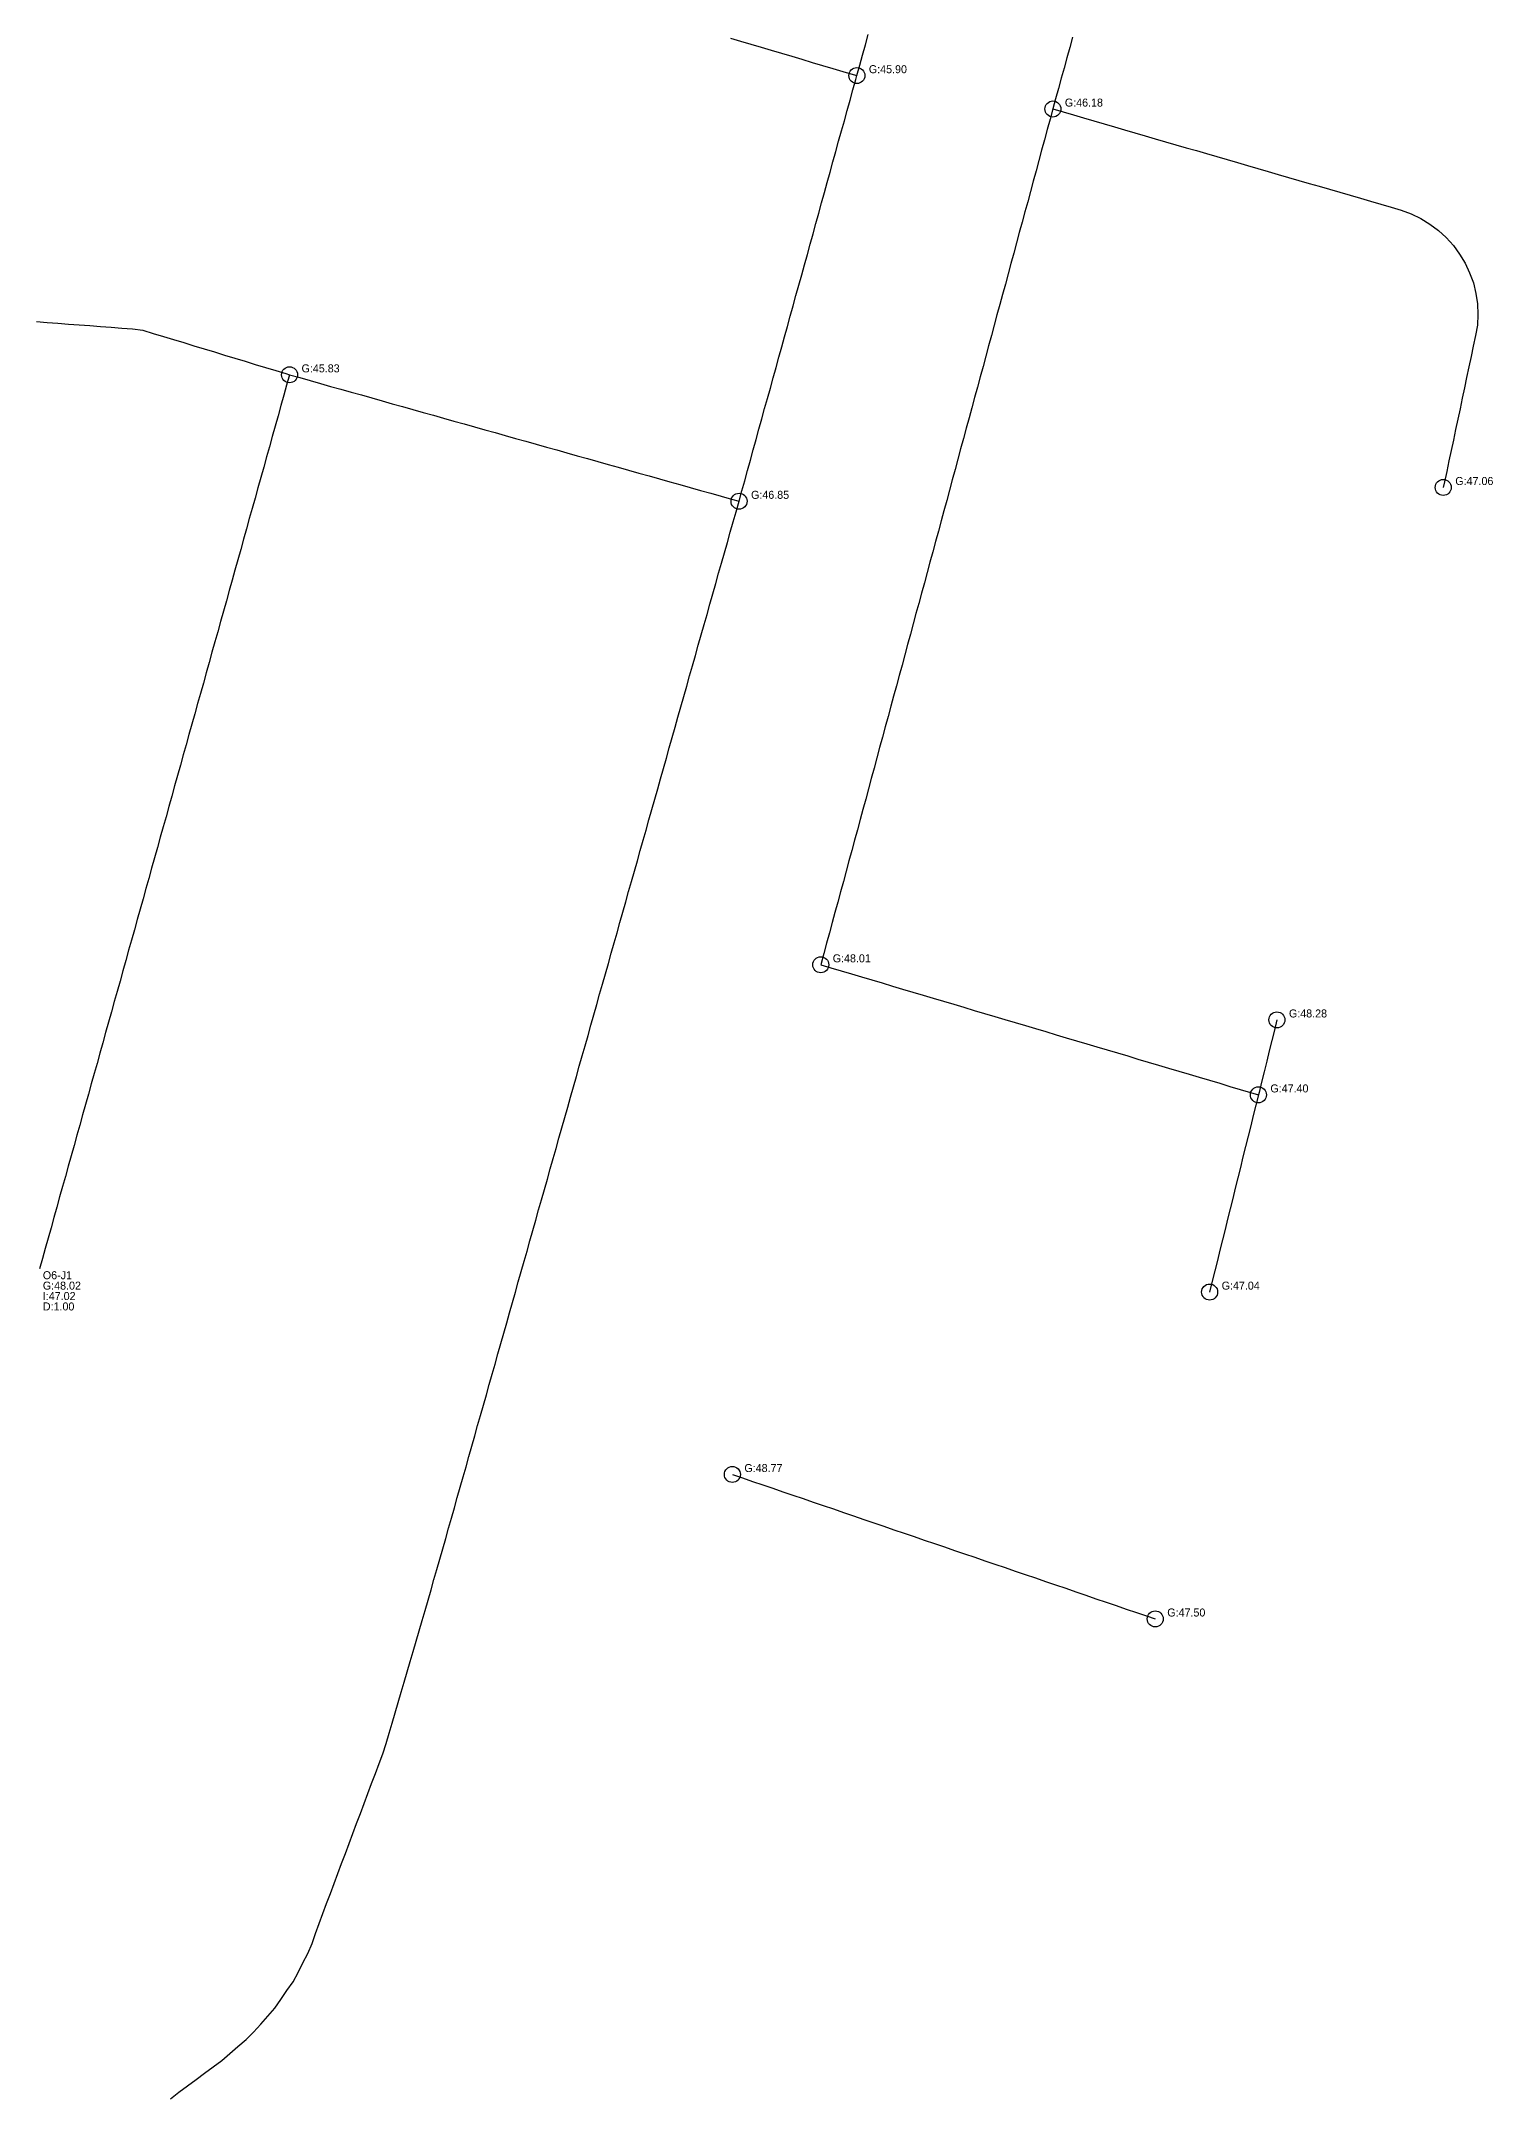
# Model space of a CAD drawing. Header units: metres. Extents: x 607160 to 610559, y 2613470 to 2618337.
# Drawn here: x 609847.8 to 610119.8, y 2614185.8 to 2614570.7 of the extents above; entities that cross this region are included whole.
import ezdxf

# ---------------------------------------------------------------- set-up
doc = ezdxf.new("R2010")
doc.units = ezdxf.units.M
for name, color, linetype in [('SW-DRAIN-LABELS', 3, 'Continuous'), ('SW-DRAIN-ORPHAN', 8, 'Continuous'), ('SW-JUNCTIONS', 7, 'Continuous')]:
    doc.layers.add(name, color=color, linetype=linetype)

msp = doc.modelspace()

# ---------------------------------------------------------------- linework, layer by layer
at = {"layer": 'SW-DRAIN-ORPHAN'}
for points in [[(609976.92, 2614571.3), (609978.84, 2614570.73), (609980.75, 2614570.16), (609982.67, 2614569.6), (609984.59, 2614569.03), (609986.51, 2614568.46), (609988.42, 2614567.89), (609990.34, 2614567.32), (609992.26, 2614566.75), (609994.18, 2614566.18), (609996.09, 2614565.61), (609998.01, 2614565.04), (609999.93, 2614564.47), (610000.62, 2614564.27)], [(610000.62, 2614564.27), (610001.15, 2614566.2), (610001.68, 2614568.12), (610002.22, 2614570.05), (610002.75, 2614571.98)], [(610041.04, 2614571.48), (610040.51, 2614569.55), (610039.98, 2614567.62), (610039.45, 2614565.69), (610038.92, 2614563.76), (610038.4, 2614561.83), (610037.87, 2614559.9), (610037.35, 2614558.01)], [(609978.54, 2614484.5), (609979.07, 2614486.43), (609979.61, 2614488.35), (609980.14, 2614490.28), (609980.67, 2614492.21), (609981.21, 2614494.14), (609981.74, 2614496.06), (609982.27, 2614497.99), (609982.81, 2614499.92), (609983.34, 2614501.85), (609983.87, 2614503.77), (609984.41, 2614505.7), (609984.94, 2614507.63), (609985.47, 2614509.56), (609986.01, 2614511.48), (609986.54, 2614513.41), (609987.07, 2614515.34), (609987.61, 2614517.27), (609988.14, 2614519.2), (609988.68, 2614521.12), (609989.21, 2614523.05), (609989.74, 2614524.98), (609990.28, 2614526.91), (609990.81, 2614528.83), (609991.34, 2614530.76), (609991.88, 2614532.69), (609992.41, 2614534.62), (609992.94, 2614536.54), (609993.48, 2614538.47), (609994.01, 2614540.4), (609994.54, 2614542.33), (609995.08, 2614544.25), (609995.61, 2614546.18), (609996.14, 2614548.11), (609996.68, 2614550.04), (609997.21, 2614551.96), (609997.74, 2614553.89), (609998.28, 2614555.82), (609998.81, 2614557.75), (609999.34, 2614559.67), (609999.88, 2614561.6), (610000.41, 2614563.53), (610000.62, 2614564.27)], [(610037.35, 2614558.01), (610036.82, 2614556.08), (610036.3, 2614554.15), (610035.78, 2614552.22), (610035.25, 2614550.29), (610034.73, 2614548.36), (610034.21, 2614546.43), (610033.68, 2614544.5), (610033.16, 2614542.57), (610032.64, 2614540.64), (610032.11, 2614538.71), (610031.59, 2614536.78), (610031.06, 2614534.85), (610030.54, 2614532.92), (610030.02, 2614530.99), (610029.49, 2614529.06), (610028.97, 2614527.13), (610028.45, 2614525.2), (610027.92, 2614523.27), (610027.4, 2614521.34), (610026.88, 2614519.41), (610026.35, 2614517.48), (610025.83, 2614515.55), (610025.31, 2614513.62), (610024.78, 2614511.69), (610024.26, 2614509.76), (610023.74, 2614507.83), (610023.21, 2614505.89), (610022.69, 2614503.96), (610022.17, 2614502.03), (610021.64, 2614500.1), (610021.12, 2614498.17), (610020.6, 2614496.24), (610020.07, 2614494.31), (610019.55, 2614492.38), (610019.03, 2614490.45), (610018.5, 2614488.52), (610017.98, 2614486.59), (610017.46, 2614484.66), (610016.93, 2614482.73), (610016.41, 2614480.8), (610015.89, 2614478.87), (610015.36, 2614476.94), (610014.84, 2614475.01), (610014.32, 2614473.08), (610013.79, 2614471.15), (610013.27, 2614469.22), (610012.74, 2614467.29), (610012.22, 2614465.36), (610011.7, 2614463.43), (610011.17, 2614461.5), (610010.65, 2614459.57), (610010.13, 2614457.64), (610009.6, 2614455.71), (610009.08, 2614453.78), (610008.56, 2614451.85), (610008.03, 2614449.92), (610007.51, 2614447.99), (610006.99, 2614446.06), (610006.46, 2614444.13), (610005.94, 2614442.2), (610005.42, 2614440.27), (610004.89, 2614438.33), (610004.37, 2614436.4), (610003.85, 2614434.47), (610003.32, 2614432.54), (610002.8, 2614430.61), (610002.28, 2614428.68), (610001.75, 2614426.75), (610001.23, 2614424.82), (610000.71, 2614422.89), (610000.18, 2614420.96), (609999.66, 2614419.03), (609999.14, 2614417.1), (609998.61, 2614415.17), (609998.09, 2614413.24), (609997.57, 2614411.31), (609997.04, 2614409.38), (609996.52, 2614407.45), (609996, 2614405.52), (609995.47, 2614403.59), (609994.95, 2614401.66), (609994.42, 2614399.73), (609993.85, 2614397.63)], [(610037.35, 2614558.01), (610039.27, 2614557.46), (610041.19, 2614556.9), (610043.11, 2614556.34), (610045.03, 2614555.78), (610046.95, 2614555.23), (610048.87, 2614554.67), (610050.79, 2614554.11), (610052.71, 2614553.55), (610054.63, 2614552.99), (610056.55, 2614552.44), (610058.47, 2614551.88), (610060.39, 2614551.32), (610062.32, 2614550.76), (610064.24, 2614550.21), (610066.16, 2614549.65), (610068.08, 2614549.09), (610070, 2614548.53), (610071.92, 2614547.98), (610073.84, 2614547.42), (610075.76, 2614546.86), (610077.68, 2614546.3), (610079.6, 2614545.75), (610081.52, 2614545.19), (610083.44, 2614544.63), (610085.36, 2614544.07), (610087.28, 2614543.52), (610089.21, 2614542.96), (610091.13, 2614542.4), (610093.05, 2614541.84), (610094.97, 2614541.29), (610096.89, 2614540.73), (610098.81, 2614540.17), (610100.73, 2614539.61), (610102.65, 2614539.06), (610104.52, 2614538.37), (610106.31, 2614537.48), (610108.02, 2614536.45), (610109.61, 2614535.25), (610111.08, 2614533.9), (610112.42, 2614532.42), (610113.58, 2614530.8), (610114.63, 2614529.09), (610115.45, 2614527.28), (610116.16, 2614525.41), (610116.59, 2614523.46), (610116.93, 2614521.49), (610116.96, 2614519.5), (610116.93, 2614517.5), (610116.56, 2614515.54), (610116.14, 2614513.58), (610115.73, 2614511.62), (610115.31, 2614509.67), (610114.89, 2614507.71), (610114.48, 2614505.75), (610114.06, 2614503.8), (610113.65, 2614501.84), (610113.23, 2614499.88), (610112.82, 2614497.93), (610112.4, 2614495.97), (610111.99, 2614494.02), (610111.57, 2614492.06), (610111.15, 2614490.1), (610110.74, 2614488.15), (610110.51, 2614487.09)], [(609846.91, 2614518.16), (609848.91, 2614518.01), (609850.9, 2614517.86), (609852.89, 2614517.71), (609854.89, 2614517.56), (609856.88, 2614517.41), (609858.88, 2614517.26), (609860.87, 2614517.11), (609862.87, 2614516.96), (609864.86, 2614516.81), (609866.83, 2614516.54), (609868.75, 2614515.96), (609870.66, 2614515.38), (609872.57, 2614514.8), (609874.49, 2614514.22), (609876.4, 2614513.64), (609878.32, 2614513.06), (609880.23, 2614512.48), (609882.14, 2614511.9), (609884.06, 2614511.32), (609885.97, 2614510.73), (609887.88, 2614510.15), (609889.8, 2614509.57), (609891.71, 2614508.99), (609893.63, 2614508.41), (609894.31, 2614508.2)], [(609894.31, 2614508.2), (609893.77, 2614506.28), (609893.24, 2614504.35), (609892.7, 2614502.42), (609892.16, 2614500.5), (609891.62, 2614498.57), (609891.08, 2614496.65), (609890.54, 2614494.72), (609890.01, 2614492.79), (609889.47, 2614490.87), (609888.93, 2614488.94), (609888.39, 2614487.01), (609887.85, 2614485.09), (609887.31, 2614483.16), (609886.77, 2614481.24), (609886.24, 2614479.31), (609885.7, 2614477.38), (609885.16, 2614475.46), (609884.62, 2614473.53), (609884.08, 2614471.61), (609883.54, 2614469.68), (609883, 2614467.75), (609882.47, 2614465.83), (609881.93, 2614463.9), (609881.39, 2614461.97), (609880.85, 2614460.05), (609880.31, 2614458.12), (609879.77, 2614456.2), (609879.23, 2614454.27), (609878.7, 2614452.34), (609878.16, 2614450.42), (609877.62, 2614448.49), (609877.08, 2614446.57), (609876.54, 2614444.64), (609876, 2614442.71), (609875.46, 2614440.79), (609874.93, 2614438.86), (609874.39, 2614436.94), (609873.85, 2614435.01), (609873.31, 2614433.08), (609872.77, 2614431.16), (609872.23, 2614429.23), (609871.69, 2614427.3), (609871.16, 2614425.38), (609870.62, 2614423.45), (609870.08, 2614421.53), (609869.54, 2614419.6), (609869, 2614417.67), (609868.46, 2614415.75), (609867.93, 2614413.82), (609867.39, 2614411.9), (609866.85, 2614409.97), (609866.31, 2614408.04), (609865.77, 2614406.12), (609865.23, 2614404.19), (609864.69, 2614402.26), (609864.16, 2614400.34), (609863.62, 2614398.41), (609863.08, 2614396.49), (609862.54, 2614394.56), (609862, 2614392.63), (609861.46, 2614390.71), (609860.92, 2614388.78), (609860.39, 2614386.86), (609859.85, 2614384.93), (609859.31, 2614383), (609858.77, 2614381.08), (609858.23, 2614379.15), (609857.69, 2614377.23), (609857.15, 2614375.3), (609856.62, 2614373.37), (609856.08, 2614371.45), (609855.54, 2614369.52), (609855, 2614367.59), (609854.46, 2614365.67), (609853.92, 2614363.74), (609853.38, 2614361.82), (609852.85, 2614359.89), (609852.31, 2614357.96), (609851.77, 2614356.04), (609851.23, 2614354.11), (609850.69, 2614352.19), (609850.15, 2614350.26), (609849.61, 2614348.33), (609849.08, 2614346.41), (609848.54, 2614344.48), (609848, 2614342.55), (609847.46, 2614340.63)], [(609894.31, 2614508.2), (609896.24, 2614507.66), (609898.16, 2614507.12), (609900.09, 2614506.58), (609902.01, 2614506.03), (609903.94, 2614505.49), (609905.86, 2614504.95), (609907.79, 2614504.41), (609909.72, 2614503.87), (609911.64, 2614503.33), (609913.57, 2614502.78), (609915.49, 2614502.24), (609917.42, 2614501.7), (609919.34, 2614501.16), (609921.27, 2614500.62), (609923.19, 2614500.08), (609925.12, 2614499.53), (609927.04, 2614498.99), (609928.97, 2614498.45), (609930.89, 2614497.91), (609932.82, 2614497.37), (609934.74, 2614496.82), (609936.67, 2614496.28), (609938.59, 2614495.74), (609940.52, 2614495.2), (609942.44, 2614494.66), (609944.37, 2614494.12), (609946.29, 2614493.57), (609948.22, 2614493.03), (609950.14, 2614492.49), (609952.07, 2614491.95), (609954, 2614491.41), (609955.92, 2614490.86), (609957.85, 2614490.32), (609959.77, 2614489.78), (609961.7, 2614489.24), (609963.62, 2614488.7), (609965.55, 2614488.16), (609967.47, 2614487.61), (609969.4, 2614487.07), (609971.32, 2614486.53), (609973.25, 2614485.99), (609975.17, 2614485.45), (609977.1, 2614484.91), (609978.54, 2614484.5)], [(609871.98, 2614185.11), (609873.58, 2614186.31), (609875.19, 2614187.5), (609876.79, 2614188.7), (609878.39, 2614189.89), (609880, 2614191.09), (609881.6, 2614192.28), (609883.12, 2614193.58), (609884.64, 2614194.88), (609886.16, 2614196.18), (609887.58, 2614197.59), (609888.92, 2614199.07), (609890.26, 2614200.56), (609891.55, 2614202.08), (609892.69, 2614203.73), (609893.82, 2614205.37), (609894.96, 2614207.02), (609895.9, 2614208.78), (609896.82, 2614210.56), (609897.73, 2614212.34), (609898.53, 2614214.17), (609899.2, 2614216.05), (609899.88, 2614217.93), (609900.55, 2614219.81), (609901.26, 2614221.69), (609901.96, 2614223.56), (609902.66, 2614225.43), (609903.36, 2614227.3), (609904.07, 2614229.18), (609904.77, 2614231.05), (609905.47, 2614232.92), (609906.17, 2614234.79), (609906.88, 2614236.67), (609907.58, 2614238.54), (609908.28, 2614240.41), (609908.98, 2614242.28), (609909.68, 2614244.16), (609910.39, 2614246.03), (609911.09, 2614247.9), (609911.79, 2614249.77), (609912.42, 2614251.67), (609912.98, 2614253.59), (609913.54, 2614255.51), (609914.1, 2614257.43), (609914.66, 2614259.35), (609915.22, 2614261.27), (609915.78, 2614263.19), (609916.34, 2614265.11), (609916.9, 2614267.03), (609917.46, 2614268.95), (609918.02, 2614270.87), (609918.58, 2614272.79), (609919.14, 2614274.71), (609919.7, 2614276.63), (609920.26, 2614278.55), (609920.82, 2614280.47), (609921.38, 2614282.39), (609921.94, 2614284.31), (609922.49, 2614286.24), (609923.03, 2614288.16), (609923.58, 2614290.08), (609924.12, 2614292.01), (609924.66, 2614293.93), (609925.21, 2614295.86), (609925.75, 2614297.78), (609926.3, 2614299.71), (609926.84, 2614301.63), (609927.39, 2614303.56), (609927.93, 2614305.48), (609928.47, 2614307.41), (609929.02, 2614309.33), (609929.56, 2614311.25), (609930.11, 2614313.18), (609930.65, 2614315.1), (609931.19, 2614317.03), (609931.74, 2614318.95), (609932.28, 2614320.88), (609932.83, 2614322.8), (609933.37, 2614324.73), (609933.91, 2614326.65), (609934.46, 2614328.58), (609935, 2614330.5), (609935.55, 2614332.42), (609936.09, 2614334.35), (609936.63, 2614336.27), (609937.18, 2614338.2), (609937.72, 2614340.12), (609938.27, 2614342.05), (609938.81, 2614343.97), (609939.36, 2614345.9), (609939.9, 2614347.82), (609940.44, 2614349.75), (609940.99, 2614351.67), (609941.53, 2614353.6), (609942.08, 2614355.52), (609942.62, 2614357.44), (609943.16, 2614359.37), (609943.71, 2614361.29), (609944.25, 2614363.22), (609944.8, 2614365.14), (609945.34, 2614367.07), (609945.88, 2614368.99), (609946.43, 2614370.92), (609946.97, 2614372.84), (609947.52, 2614374.77), (609948.06, 2614376.69), (609948.6, 2614378.61), (609949.15, 2614380.54), (609949.69, 2614382.46), (609950.24, 2614384.39), (609950.78, 2614386.31), (609951.33, 2614388.24), (609951.87, 2614390.16), (609952.41, 2614392.09), (609952.96, 2614394.01), (609953.5, 2614395.94), (609954.05, 2614397.86), (609954.59, 2614399.78), (609955.13, 2614401.71), (609955.68, 2614403.63), (609956.22, 2614405.56), (609956.77, 2614407.48), (609957.31, 2614409.41), (609957.85, 2614411.33), (609958.4, 2614413.26), (609958.94, 2614415.18), (609959.49, 2614417.11), (609960.03, 2614419.03), (609960.58, 2614420.95), (609961.12, 2614422.88), (609961.66, 2614424.8), (609962.21, 2614426.73), (609962.75, 2614428.65), (609963.3, 2614430.58), (609963.84, 2614432.5), (609964.38, 2614434.43), (609964.93, 2614436.35), (609965.47, 2614438.28), (609966.02, 2614440.2), (609966.56, 2614442.13), (609967.1, 2614444.05), (609967.65, 2614445.97), (609968.19, 2614447.9), (609968.74, 2614449.82), (609969.28, 2614451.75), (609969.82, 2614453.67), (609970.37, 2614455.6), (609970.91, 2614457.52), (609971.46, 2614459.45), (609972, 2614461.37), (609972.55, 2614463.3), (609973.09, 2614465.22), (609973.63, 2614467.14), (609974.18, 2614469.07), (609974.72, 2614470.99), (609975.27, 2614472.92), (609975.81, 2614474.84), (609976.35, 2614476.77), (609976.9, 2614478.69), (609977.44, 2614480.62), (609977.99, 2614482.54), (609978.54, 2614484.5)], [(609993.85, 2614397.63), (609995.77, 2614397.06), (609997.69, 2614396.49), (609999.61, 2614395.92), (610001.52, 2614395.35), (610003.44, 2614394.78), (610005.36, 2614394.21), (610007.27, 2614393.64), (610009.19, 2614393.07), (610011.11, 2614392.5), (610013.03, 2614391.93), (610014.94, 2614391.36), (610016.86, 2614390.79), (610018.78, 2614390.22), (610020.69, 2614389.65), (610022.61, 2614389.08), (610024.53, 2614388.51), (610026.45, 2614387.94), (610028.36, 2614387.37), (610030.28, 2614386.8), (610032.2, 2614386.23), (610034.11, 2614385.66), (610036.03, 2614385.09), (610037.95, 2614384.52), (610039.87, 2614383.95), (610041.78, 2614383.38), (610043.7, 2614382.81), (610045.62, 2614382.24), (610047.53, 2614381.67), (610049.45, 2614381.1), (610051.37, 2614380.53), (610053.29, 2614379.96), (610055.2, 2614379.39), (610057.12, 2614378.82), (610059.04, 2614378.25), (610060.95, 2614377.69), (610062.87, 2614377.12), (610064.79, 2614376.55), (610066.71, 2614375.98), (610068.62, 2614375.41), (610070.54, 2614374.84), (610072.46, 2614374.27), (610074.37, 2614373.7), (610075.86, 2614373.25)], [(610079.34, 2614387.3), (610078.86, 2614385.36), (610078.38, 2614383.42), (610077.9, 2614381.47), (610077.42, 2614379.53), (610076.94, 2614377.59), (610076.46, 2614375.65), (610075.98, 2614373.71), (610075.86, 2614373.25)], [(610075.86, 2614373.25), (610075.38, 2614371.31), (610074.9, 2614369.37), (610074.42, 2614367.43), (610073.94, 2614365.49), (610073.46, 2614363.55), (610072.98, 2614361.6), (610072.5, 2614359.66), (610072.02, 2614357.72), (610071.54, 2614355.78), (610071.06, 2614353.84), (610070.58, 2614351.9), (610070.1, 2614349.96), (610069.62, 2614348.01), (610069.14, 2614346.07), (610068.66, 2614344.13), (610068.18, 2614342.19), (610067.7, 2614340.25), (610067.22, 2614338.31), (610066.73, 2614336.29)], [(609977.29, 2614302.1), (609979.19, 2614301.45), (609981.08, 2614300.8), (609982.97, 2614300.16), (609984.87, 2614299.51), (609986.76, 2614298.87), (609988.65, 2614298.22), (609990.54, 2614297.57), (609992.44, 2614296.93), (609994.33, 2614296.28), (609996.22, 2614295.63), (609998.11, 2614294.99), (610000.01, 2614294.34), (610001.9, 2614293.69), (610003.79, 2614293.05), (610005.68, 2614292.4), (610007.58, 2614291.75), (610009.47, 2614291.11), (610011.36, 2614290.46), (610013.25, 2614289.81), (610015.15, 2614289.17), (610017.04, 2614288.52), (610018.93, 2614287.87), (610020.82, 2614287.23), (610022.72, 2614286.58), (610024.61, 2614285.93), (610026.5, 2614285.29), (610028.39, 2614284.64), (610030.29, 2614283.99), (610032.18, 2614283.35), (610034.07, 2614282.7), (610035.97, 2614282.05), (610037.86, 2614281.41), (610039.75, 2614280.76), (610041.64, 2614280.11), (610043.54, 2614279.47), (610045.43, 2614278.82), (610047.32, 2614278.17), (610049.21, 2614277.53), (610051.11, 2614276.88), (610053, 2614276.23), (610054.89, 2614275.59), (610056.54, 2614275.03)]]:
    msp.add_lwpolyline(points, dxfattribs=at)
at = {"layer": 'SW-JUNCTIONS'}
for centre in [(610000.62, 2614564.27), (610037.35, 2614558.01), (609894.31, 2614508.2), (610110.51, 2614487.09), (609978.54, 2614484.5), (609993.85, 2614397.63), (610079.34, 2614387.3), (610075.86, 2614373.25), (610066.73, 2614336.29), (609977.29, 2614302.1), (610056.54, 2614275.03)]:
    msp.add_circle(centre, 1.5, dxfattribs=at)

# ---------------------------------------------------------------- texts
at = {"layer": 'SW-DRAIN-LABELS', "color": 7}
for s, p in [('G:45.90', (610002.87, 2614564.72)), ('G:46.18', (610039.6, 2614558.46)), ('G:45.83', (609896.56, 2614508.65)), ('G:47.06', (610112.76, 2614487.54)), ('G:46.85', (609980.79, 2614484.95)), ('G:48.01', (609996.1, 2614398.08)), ('G:48.28', (610081.59, 2614387.75)), ('G:47.40', (610078.11, 2614373.7)), ('O6-J1', (609848.08, 2614338.69)), ('G:48.02', (609848.08, 2614336.74)), ('G:47.04', (610068.98, 2614336.74)), ('G:48.77', (609979.54, 2614302.55)), ('G:47.50', (610058.79, 2614275.48))]:
    msp.add_text(s, height=1.5, dxfattribs=at).set_placement(p)
at = {"layer": 'SW-DRAIN-LABELS', "color": 6}
msp.add_text('D:1.00', height=1.5, dxfattribs=at).set_placement((609848.08, 2614332.84))
at = {"layer": 'SW-DRAIN-LABELS', "color": 4}
msp.add_text('I:47.02', height=1.5, dxfattribs=at).set_placement((609848.08, 2614334.79))

doc.saveas('drawing.dxf')
